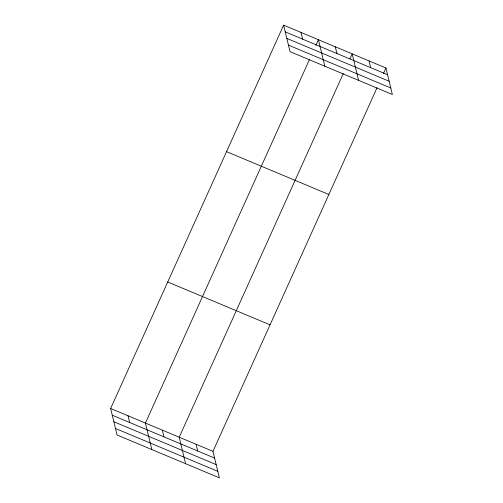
<?xml version="1.0" encoding="UTF-8"?>
<svg xmlns="http://www.w3.org/2000/svg" width="503" height="503" viewBox="0 0 503 503"><rect width="100%" height="100%" fill="white"/><g stroke="black" fill="none" stroke-linecap="round" stroke-linejoin="round"><path stroke-width="0.75" d="M377.068 87.673L212.964 451.342L219.377 477.85L117.054 435.007L110.641 408.499L283.623 25.15L385.946 67.993L392.359 94.501L290.036 51.658L283.623 25.15M309.534 59.398L145.43 423.061L151.843 449.575M315.878 45.339L318.412 39.718L324.825 66.226M343.298 73.532L179.2 437.201L185.613 463.709M349.962 58.776L352.182 53.852L358.595 80.367M383.412 73.614L385.946 67.993M285.245 31.871L387.574 74.721M286.829 38.404L389.152 81.247M288.458 45.132L390.781 87.975M226.539 151.655L328.861 194.498M167.725 281.994L270.048 324.837M110.641 408.499L212.964 451.342M112.263 415.22L214.592 458.063M113.848 421.747L216.171 464.596M115.476 428.474L217.799 471.324M369.064 60.926L370.692 67.647M335.294 46.785L336.922 53.507M301.014 32.431L302.643 39.159M196.082 444.268L197.71 450.996M162.312 430.134L163.94 436.856M128.032 415.78L129.661 422.501"/></g></svg>
